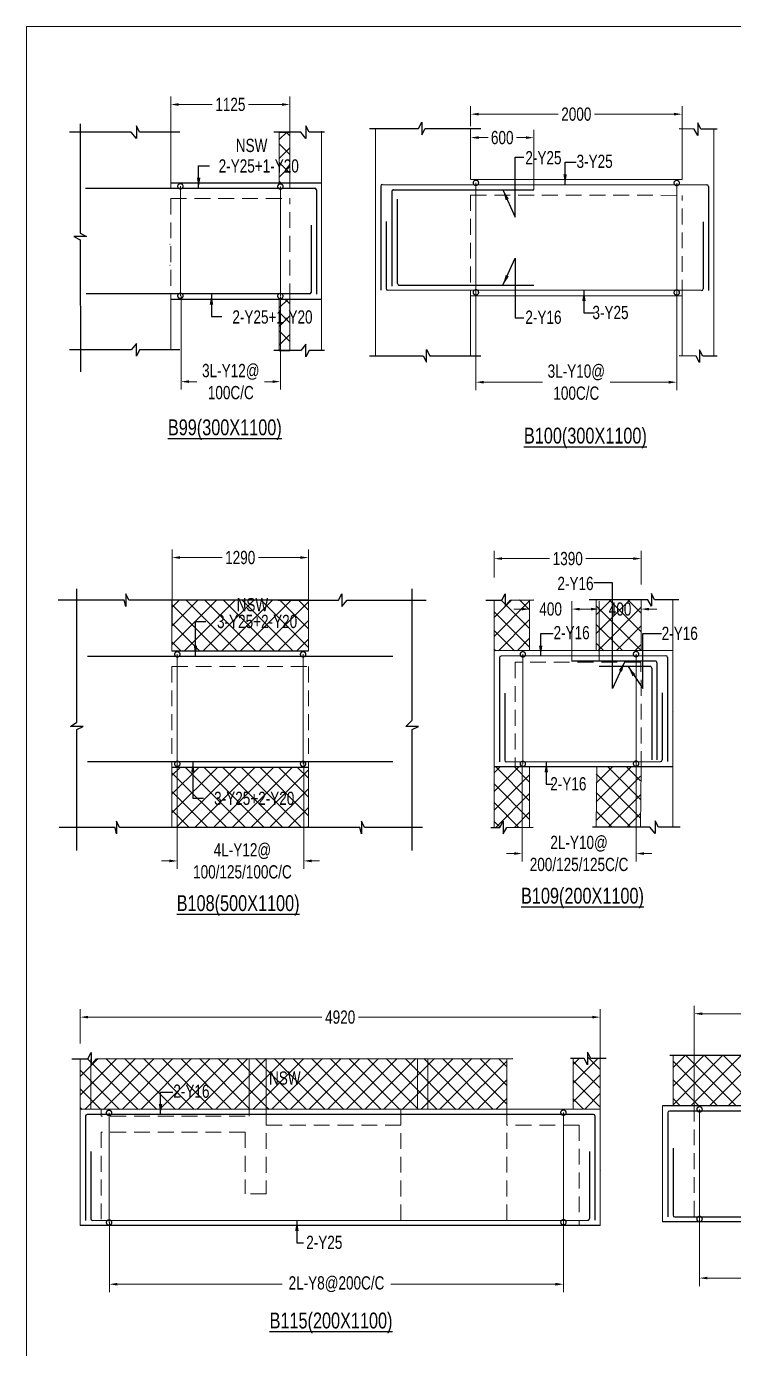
# Model space of a CAD drawing. Header units: millimetres. Extents: x -9667 to 132562, y -132456 to -91255.
# Drawn here: x 82584 to 89274, y -104268 to -91762 of the extents above; entities that cross this region are included whole.
import ezdxf

# ---------------------------------------------------------------- set-up
doc = ezdxf.new("R2010")
doc.units = ezdxf.units.MM
doc.header["$LTSCALE"] = 100
doc.header["$MEASUREMENT"] = 0
doc.linetypes.add('CONTINU', pattern=[0])
doc.linetypes.add('HIDDEN', pattern=[0.375, 0.25, -0.125])
doc.layers.get('Defpoints').update_dxf_attribs({"color": 1, "lineweight": 0})
for name, color, linetype in [('-S-BMNO', 1, 'Continuous'), ('-S-MISC', 8, 'Continuous'), ('-STR-BEAM', 7, 'CONTINU'), ('-STR-REINF', 3, 'Continuous')]:
    doc.layers.add(name, color=color, linetype=linetype)
for name, color, linetype, lineweight in [('-S-STIRRUPS DIM', 6, 'Continuous', 9), ('-S-STIRUP', 11, 'Continuous', 9), ('-S-TEXT', 6, 'Continuous', 0), ('-STR-COLUMN', 5, 'HIDDEN', 13), ('S-COL HATCH', 9, 'Continuous', 0), ('SLAB LINE', 254, 'HIDDEN', 20)]:
    doc.layers.add(name, color=color, linetype=linetype, lineweight=lineweight)
doc.styles.add('BEAM-LS', font='romans.shx', dxfattribs={"width": 0.8})
doc.styles.add('SOBHA', font='swisscl.ttf', dxfattribs={"width": 0.9})
doc.styles.add('sobha.sed', font='swisscl.ttf')
doc.dimstyles.new('S-50', dxfattribs={"dimscale": 50, "dimtxt": 2.5, "dimasz": 2, "dimexe": 0.5, "dimexo": 0.25, "dimgap": 0.25, "dimtad": 0, "dimdec": 0, "dimrnd": 0.0005, "dimzin": 0, "dimdsep": 46, "dimtxsty": 'sobha.sed', "dimblk": 'OBLIQUE', "dimcen": 0.09, "dimclrd": 8, "dimclre": 8, "dimclrt": 6, "dimadec": 0, "dimazin": 0, "dimtfac": 1, "dimtdec": 0, "dimtofl": 0, "dimtmove": 2, "dimatfit": 3, "dimfxl": 0.18, "dimtolj": 1, "dimtzin": 0, "dimlwd": -1, "dimlwe": -1, "dimarcsym": 0})
doc.dimstyles.new('S-DIM50', dxfattribs={"dimscale": 50, "dimtxt": 2.5, "dimasz": 1.5, "dimexe": 1.5, "dimexo": 1, "dimgap": 0.5, "dimtad": 0, "dimdec": 0, "dimzin": 0, "dimdsep": 46, "dimtxsty": 'SOBHA', "dimcen": 0.09, "dimclrd": 256, "dimclre": 256, "dimclrt": 6, "dimadec": 5, "dimazin": 0, "dimtfac": 1, "dimtdec": 0, "dimtofl": 0, "dimtmove": 0, "dimatfit": 3, "dimfxl": 0.18, "dimtolj": 1, "dimtzin": 0, "dimlwd": -1, "dimlwe": -1, "dimarcsym": 0})
doc.dimstyles.new('STIRUP', dxfattribs={"dimscale": 50, "dimtxt": 2.5, "dimasz": 2.2, "dimexe": 0, "dimexo": 0, "dimgap": 0.5, "dimtad": 0, "dimdec": 0, "dimzin": 0, "dimdsep": 46, "dimtxsty": 'BEAM-LS', "dimblk": 'DOTSMALL', "dimcen": 0.09, "dimclrd": 256, "dimclre": 256, "dimclrt": 256, "dimadec": 5, "dimazin": 0, "dimtfac": 1, "dimtdec": 0, "dimtofl": 0, "dimtmove": 0, "dimatfit": 3, "dimldrblk": 'DOTSMALL', "dimfxl": 0, "dimfxlon": 1, "dimtolj": 1, "dimtzin": 0, "dimlwd": -1, "dimlwe": -1, "dimarcsym": 0})
pattern_1 = [(45, (270483.13, -58292.94), (-88.38835, 88.38835), []), (135, (270483.13, -58292.94), (-88.38835, -88.38835), [])]
pattern_2 = [(45, (307242.66, 132389.44), (-88.38835, 88.38835), []), (135, (307242.66, 132389.44), (-88.38835, -88.38835), [])]
pattern_3 = [(45, (337272.49, 54567.03), (-88.38835, 88.38835), []), (135, (337272.49, 54567.03), (-88.38835, -88.38835), [])]

# ---------------------------------------------------------------- blocks, each defined once
blk = doc.blocks.new('_Oblique')
at = {"color": 0, "linetype": 'ByBlock', "lineweight": -2}
blk.add_line((-0.5, -0.5), (0.5, 0.5), dxfattribs=at)
blk = doc.blocks.new('*D328')
at = {"layer": '-S-STIRRUPS DIM', "color": 251, "transparency": 16777216}
for p, q in [((86836, -94266), (86836, -95202)), ((88736, -94222), (88736, -95202)), ((86911, -95127), (87465, -95127)), ((88661, -95127), (88107, -95127))]:
    blk.add_line(p, q, dxfattribs=at)
for points in [[(86911, -95114), (86911, -95140), (86836, -95127)], [(88661, -95114), (88661, -95140), (88736, -95127)]]:
    blk.add_solid(points, dxfattribs=at)
at = {"layer": 'Defpoints', "color": 0, "transparency": 16777216}
for p in [(86836, -94266, 0), (88736, -94222, 178587), (86836, -95127)]:
    blk.add_point(p, dxfattribs=at)
at = {"layer": '-S-STIRRUPS DIM', "color": 6, "transparency": 16777216, "insert": (87786, -95127), "char_height": 125, "attachment_point": 5, "style": 'sobha.sed'}
blk.add_mtext('\\A1;3L-Y10@\\P100C/C', dxfattribs=at)
blk = doc.blocks.new('_DotSmall')
at = {"color": 0, "linetype": 'ByBlock', "const_width": 0.5}
blk.add_lwpolyline([(-0.0625, 0, 1), (0.0625, 0, 1)], format="xyb", close=True, dxfattribs=at)
blk = doc.blocks.new('*D329')
at = {"layer": '-S-STIRUP', "ltscale": 100, "transparency": 16777216}
blk.add_line((88736, -94279), (88736, -93243), dxfattribs=at)
at = {"layer": 'Defpoints', "color": 0, "linetype": 'CONTINU', "ltscale": 100, "transparency": 16777216}
for p in [(88736, -93243), (88736, -93243), (88736, -94279)]:
    blk.add_point(p, dxfattribs=at)
at = {"layer": '-S-STIRUP', "linetype": 'CONTINU', "ltscale": 100, "transparency": 16777216, "xscale": 100, "yscale": 100, "zscale": 100}
for p, rotation in [((88736, -93243), 90), ((88736, -94279), 270)]:
    blk.add_blockref('_DotSmall', p, dxfattribs=dict(at, rotation=rotation))
blk = doc.blocks.new('*D330')
at = {"layer": '-S-STIRUP', "ltscale": 100, "transparency": 16777216}
blk.add_line((86836, -94277), (86836, -93241), dxfattribs=at)
at = {"layer": 'Defpoints', "color": 0, "linetype": 'CONTINU', "ltscale": 100, "transparency": 16777216}
for p in [(86836, -93241), (86836, -93241), (86836, -94277)]:
    blk.add_point(p, dxfattribs=at)
at = {"layer": '-S-STIRUP', "linetype": 'CONTINU', "ltscale": 100, "transparency": 16777216, "xscale": 100, "yscale": 100, "zscale": 100}
for p, rotation in [((86836, -93241), 90), ((86836, -94277), 270)]:
    blk.add_blockref('_DotSmall', p, dxfattribs=dict(at, rotation=rotation))
blk = doc.blocks.new('*D331')
at = {"layer": '-S-STIRRUPS DIM', "color": 251, "transparency": 16777216}
for p, q in [((86786, -92705), (86786, -92517)), ((88786, -92797), (88786, -92517)), ((86861, -92592), (87613, -92592)), ((88711, -92592), (87959, -92592))]:
    blk.add_line(p, q, dxfattribs=at)
for points in [[(86861, -92579), (86861, -92604), (86786, -92592)], [(88711, -92579), (88711, -92604), (88786, -92592)]]:
    blk.add_solid(points, dxfattribs=at)
at = {"layer": 'Defpoints', "color": 0, "transparency": 16777216}
for p in [(86786, -92592), (86786, -92705, 0), (88786, -92797, 0)]:
    blk.add_point(p, dxfattribs=at)
at = {"layer": '-S-STIRRUPS DIM', "color": 6, "transparency": 16777216, "insert": (87786, -92592), "char_height": 125, "attachment_point": 5, "style": 'sobha.sed'}
blk.add_mtext('\\A1;2000', dxfattribs=at)
blk = doc.blocks.new('*D336')
at = {"layer": '-S-STIRRUPS DIM', "color": 251, "transparency": 16777216}
for p, q in [((84046, -94310), (84046, -95197)), ((84987, -94318), (84987, -95197)), ((84121, -95122), (84196, -95122)), ((84912, -95122), (84837, -95122))]:
    blk.add_line(p, q, dxfattribs=at)
for points in [[(84121, -95109), (84121, -95134), (84046, -95122)], [(84912, -95109), (84912, -95134), (84987, -95122)]]:
    blk.add_solid(points, dxfattribs=at)
at = {"layer": 'Defpoints', "color": 0, "transparency": 16777216}
for p in [(84046, -94310, 0), (84987, -94318, 0), (84046, -95122)]:
    blk.add_point(p, dxfattribs=at)
at = {"layer": '-S-STIRRUPS DIM', "color": 6, "transparency": 16777216, "insert": (84517, -95122), "char_height": 125, "attachment_point": 5, "style": 'sobha.sed'}
blk.add_mtext('\\A1;3L-Y12@\\P100C/C', dxfattribs=at)
blk = doc.blocks.new('*D337')
at = {"layer": '-S-STIRUP', "ltscale": 100, "transparency": 16777216}
blk.add_line((84986, -94312), (84986, -93276), dxfattribs=at)
at = {"layer": 'Defpoints', "color": 0, "linetype": 'CONTINU', "ltscale": 100, "transparency": 16777216}
for p in [(84986, -93276), (84986, -93276), (84986, -94312)]:
    blk.add_point(p, dxfattribs=at)
at = {"layer": '-S-STIRUP', "linetype": 'CONTINU', "ltscale": 100, "transparency": 16777216, "xscale": 100, "yscale": 100, "zscale": 100}
for p, rotation in [((84986, -93276), 90), ((84986, -94312), 270)]:
    blk.add_blockref('_DotSmall', p, dxfattribs=dict(at, rotation=rotation))
blk = doc.blocks.new('*D338')
at = {"layer": '-S-STIRUP', "ltscale": 100, "transparency": 16777216}
blk.add_line((84040, -94310), (84040, -93274), dxfattribs=at)
at = {"layer": 'Defpoints', "color": 0, "linetype": 'CONTINU', "ltscale": 100, "transparency": 16777216}
for p in [(84040, -93274), (84040, -93274), (84040, -94310)]:
    blk.add_point(p, dxfattribs=at)
at = {"layer": '-S-STIRUP', "linetype": 'CONTINU', "ltscale": 100, "transparency": 16777216, "xscale": 100, "yscale": 100, "zscale": 100}
for p, rotation in [((84040, -93274), 90), ((84040, -94310), 270)]:
    blk.add_blockref('_DotSmall', p, dxfattribs=dict(at, rotation=rotation))
blk = doc.blocks.new('*D339')
at = {"layer": '-S-STIRRUPS DIM', "color": 251, "transparency": 16777216}
for p, q in [((83949, -93290), (83949, -92425)), ((84024, -92500), (84341, -92500)), ((85001, -92500), (84684, -92500)), ((85076, -93290), (85076, -92425))]:
    blk.add_line(p, q, dxfattribs=at)
for points in [[(84024, -92488), (84024, -92513), (83949, -92500)], [(85001, -92488), (85001, -92513), (85076, -92500)]]:
    blk.add_solid(points, dxfattribs=at)
at = {"layer": 'Defpoints', "color": 0, "transparency": 16777216}
for p in [(83949, -92500), (83949, -93290, 0), (85076, -93290, 0)]:
    blk.add_point(p, dxfattribs=at)
at = {"layer": '-S-STIRRUPS DIM', "color": 6, "transparency": 16777216, "insert": (84513, -92500), "char_height": 125, "attachment_point": 5, "style": 'sobha.sed'}
blk.add_mtext('\\A1;1125', dxfattribs=at)
blk = doc.blocks.new('*D289')
at = {"layer": '-S-STIRRUPS DIM', "color": 251, "transparency": 16777216}
for p, q in [((83961, -97422), (83961, -96711)), ((84036, -96786), (84434, -96786)), ((85176, -96786), (84778, -96786)), ((85251, -97428), (85251, -96711))]:
    blk.add_line(p, q, dxfattribs=at)
for points in [[(84036, -96773), (84036, -96798), (83961, -96786)], [(85176, -96773), (85176, -96798), (85251, -96786)]]:
    blk.add_solid(points, dxfattribs=at)
at = {"layer": 'Defpoints', "color": 0, "transparency": 16777216}
for p in [(85251, -96786), (83961, -97422), (85251, -97428)]:
    blk.add_point(p, dxfattribs=at)
at = {"layer": '-S-STIRRUPS DIM', "color": 6, "transparency": 16777216, "insert": (84606, -96786), "char_height": 125, "attachment_point": 5, "style": 'sobha.sed'}
blk.add_mtext('\\A1;1290', dxfattribs=at)
blk = doc.blocks.new('*D290')
at = {"layer": '-S-STIRRUPS DIM', "color": 251, "transparency": 16777216}
for p, q in [((84011, -98726), (84011, -99730)), ((85207, -98718), (85207, -99730)), ((83936, -99655), (83861, -99655)), ((85282, -99655), (85357, -99655))]:
    blk.add_line(p, q, dxfattribs=at)
for points in [[(83936, -99642), (83936, -99668), (84011, -99655)], [(85282, -99642), (85282, -99668), (85207, -99655)]]:
    blk.add_solid(points, dxfattribs=at)
at = {"layer": 'Defpoints', "color": 0, "transparency": 16777216}
for p in [(84011, -98726, 0), (85207, -98718, 0), (84011, -99655)]:
    blk.add_point(p, dxfattribs=at)
at = {"layer": '-S-STIRRUPS DIM', "color": 6, "transparency": 16777216, "insert": (84627, -99655), "char_height": 125, "attachment_point": 5, "style": 'sobha.sed'}
blk.add_mtext('\\A1;4L-Y12@\\P100/125/100C/C', dxfattribs=at)
blk = doc.blocks.new('*D291')
at = {"layer": '-S-STIRUP', "ltscale": 100, "transparency": 16777216}
blk.add_line((85201, -98737), (85201, -97701), dxfattribs=at)
at = {"layer": 'Defpoints', "color": 0, "linetype": 'CONTINU', "ltscale": 100, "transparency": 16777216}
for p in [(85201, -97701), (85201, -97701), (85201, -98737)]:
    blk.add_point(p, dxfattribs=at)
at = {"layer": '-S-STIRUP', "linetype": 'CONTINU', "ltscale": 100, "transparency": 16777216, "xscale": 100, "yscale": 100, "zscale": 100}
for p, rotation in [((85201, -97701), 90), ((85201, -98737), 270)]:
    blk.add_blockref('_DotSmall', p, dxfattribs=dict(at, rotation=rotation))
blk = doc.blocks.new('*D292')
at = {"layer": '-S-STIRUP', "ltscale": 100, "transparency": 16777216}
blk.add_line((84011, -98737), (84011, -97701), dxfattribs=at)
at = {"layer": 'Defpoints', "color": 0, "linetype": 'CONTINU', "ltscale": 100, "transparency": 16777216}
for p in [(84011, -97701), (84011, -97701), (84011, -98737)]:
    blk.add_point(p, dxfattribs=at)
at = {"layer": '-S-STIRUP', "linetype": 'CONTINU', "ltscale": 100, "transparency": 16777216, "xscale": 100, "yscale": 100, "zscale": 100}
for p, rotation in [((84011, -97701), 90), ((84011, -98737), 270)]:
    blk.add_blockref('_DotSmall', p, dxfattribs=dict(at, rotation=rotation))
blk = doc.blocks.new('*D308')
at = {"layer": '-S-STIRRUPS DIM', "color": 251, "transparency": 16777216}
for p, q in [((83370, -103071), (83370, -103734)), ((87664, -103061), (87664, -103734)), ((83445, -103659), (85003, -103659)), ((87589, -103659), (86031, -103659))]:
    blk.add_line(p, q, dxfattribs=at)
for points in [[(83445, -103646), (83445, -103672), (83370, -103659)], [(87589, -103646), (87589, -103672), (87664, -103659)]]:
    blk.add_solid(points, dxfattribs=at)
at = {"layer": 'Defpoints', "color": 0, "transparency": 16777216}
for p in [(83370, -103071, 178587), (87664, -103061, 0), (87664, -103659)]:
    blk.add_point(p, dxfattribs=at)
at = {"layer": '-S-STIRRUPS DIM', "color": 6, "transparency": 16777216, "insert": (85517, -103659), "char_height": 125, "attachment_point": 5, "style": 'sobha.sed'}
blk.add_mtext('\\A1;2L-Y8@200C/C', dxfattribs=at)
blk = doc.blocks.new('*D309')
at = {"layer": '-S-STIRUP', "ltscale": 100, "transparency": 16777216}
blk.add_line((83365, -103075), (83365, -102038), dxfattribs=at)
at = {"layer": 'Defpoints', "color": 0, "linetype": 'CONTINU', "ltscale": 100, "transparency": 16777216}
for p in [(83365, -102038), (83365, -102038), (83365, -103075)]:
    blk.add_point(p, dxfattribs=at)
at = {"layer": '-S-STIRUP', "linetype": 'CONTINU', "ltscale": 100, "transparency": 16777216, "xscale": 100, "yscale": 100, "zscale": 100}
for p, rotation in [((83365, -102038), 90), ((83365, -103075), 270)]:
    blk.add_blockref('_DotSmall', p, dxfattribs=dict(at, rotation=rotation))
blk = doc.blocks.new('*D310')
at = {"layer": '-S-STIRUP', "ltscale": 100, "transparency": 16777216}
blk.add_line((87664, -103073), (87664, -102036), dxfattribs=at)
at = {"layer": 'Defpoints', "color": 0, "linetype": 'CONTINU', "ltscale": 100, "transparency": 16777216}
for p in [(87664, -102036), (87664, -102036), (87664, -103073)]:
    blk.add_point(p, dxfattribs=at)
at = {"layer": '-S-STIRUP', "linetype": 'CONTINU', "ltscale": 100, "transparency": 16777216, "xscale": 100, "yscale": 100, "zscale": 100}
for p, rotation in [((87664, -102036), 90), ((87664, -103073), 270)]:
    blk.add_blockref('_DotSmall', p, dxfattribs=dict(at, rotation=rotation))
blk = doc.blocks.new('*D311')
at = {"layer": '-S-STIRRUPS DIM', "color": 251, "transparency": 16777216}
for p, q in [((83092, -101383), (83092, -101058)), ((83167, -101133), (85378, -101133)), ((87937, -101133), (85726, -101133)), ((88012, -101526), (88012, -101058))]:
    blk.add_line(p, q, dxfattribs=at)
for points in [[(83167, -101120), (83167, -101145), (83092, -101133)], [(87937, -101120), (87937, -101145), (88012, -101133)]]:
    blk.add_solid(points, dxfattribs=at)
at = {"layer": 'Defpoints', "color": 0, "transparency": 16777216}
for p in [(88012, -101133), (83092, -101383, 0), (88012, -101526, 0)]:
    blk.add_point(p, dxfattribs=at)
at = {"layer": '-S-STIRRUPS DIM', "color": 6, "transparency": 16777216, "insert": (85552, -101133), "char_height": 125, "attachment_point": 5, "style": 'sobha.sed'}
blk.add_mtext('\\A1;4920', dxfattribs=at)
blk = doc.blocks.new('*D312')
at = {"layer": '-S-STIRRUPS DIM', "color": 251, "transparency": 16777216}
for p, q in [((87274, -98737), (87274, -99660)), ((88351, -98724), (88351, -99660)), ((87199, -99585), (87124, -99585)), ((88426, -99585), (88501, -99585))]:
    blk.add_line(p, q, dxfattribs=at)
for points in [[(87199, -99573), (87199, -99598), (87274, -99585)], [(88426, -99573), (88426, -99598), (88351, -99585)]]:
    blk.add_solid(points, dxfattribs=at)
at = {"layer": 'Defpoints', "color": 0, "transparency": 16777216}
for p in [(87274, -98737, 178587), (88351, -98724, 0), (88351, -99585)]:
    blk.add_point(p, dxfattribs=at)
at = {"layer": '-S-STIRRUPS DIM', "color": 6, "transparency": 16777216, "insert": (87812, -99585), "char_height": 125, "attachment_point": 5, "style": 'sobha.sed'}
blk.add_mtext('\\A1;2L-Y10@\\P200/125/125C/C', dxfattribs=at)
blk = doc.blocks.new('*D313')
at = {"layer": '-S-STIRUP', "ltscale": 100, "transparency": 16777216}
blk.add_line((87280, -98737), (87280, -97701), dxfattribs=at)
at = {"layer": 'Defpoints', "color": 0, "linetype": 'CONTINU', "ltscale": 100, "transparency": 16777216}
for p in [(87280, -97701), (87280, -97701), (87280, -98737)]:
    blk.add_point(p, dxfattribs=at)
at = {"layer": '-S-STIRUP', "linetype": 'CONTINU', "ltscale": 100, "transparency": 16777216, "xscale": 100, "yscale": 100, "zscale": 100}
for p, rotation in [((87280, -97701), 90), ((87280, -98737), 270)]:
    blk.add_blockref('_DotSmall', p, dxfattribs=dict(at, rotation=rotation))
blk = doc.blocks.new('*D314')
at = {"layer": '-S-STIRUP', "ltscale": 100, "transparency": 16777216}
blk.add_line((88351, -98735), (88351, -97699), dxfattribs=at)
at = {"layer": 'Defpoints', "color": 0, "linetype": 'CONTINU', "ltscale": 100, "transparency": 16777216}
for p in [(88351, -97699), (88351, -97699), (88351, -98735)]:
    blk.add_point(p, dxfattribs=at)
at = {"layer": '-S-STIRUP', "linetype": 'CONTINU', "ltscale": 100, "transparency": 16777216, "xscale": 100, "yscale": 100, "zscale": 100}
for p, rotation in [((88351, -97699), 90), ((88351, -98735), 270)]:
    blk.add_blockref('_DotSmall', p, dxfattribs=dict(at, rotation=rotation))
blk = doc.blocks.new('*D340')
at = {"layer": '-S-STIRRUPS DIM', "color": 251, "transparency": 16777216}
for p, q in [((87009, -96973), (87009, -96721)), ((88401, -97039), (88401, -96721)), ((87084, -96796), (87533, -96796)), ((88326, -96796), (87877, -96796))]:
    blk.add_line(p, q, dxfattribs=at)
for points in [[(87084, -96783), (87084, -96808), (87009, -96796)], [(88326, -96783), (88326, -96808), (88401, -96796)]]:
    blk.add_solid(points, dxfattribs=at)
at = {"layer": 'Defpoints', "color": 0, "transparency": 16777216}
for p in [(88401, -96796), (87009, -96973, 0), (88401, -97039, 0)]:
    blk.add_point(p, dxfattribs=at)
at = {"layer": '-S-STIRRUPS DIM', "color": 6, "transparency": 16777216, "insert": (87705, -96796), "char_height": 125, "attachment_point": 5, "style": 'sobha.sed'}
blk.add_mtext('\\A1;1390', dxfattribs=at)
blk = doc.blocks.new('*D418')
at = {"layer": '-S-STIRRUPS DIM', "color": 251, "transparency": 16777216}
for p, q in [((86786, -93208), (86786, -92739)), ((87384, -93308), (87384, -92739)), ((86861, -92814), (86951, -92814)), ((87309, -92814), (87220, -92814))]:
    blk.add_line(p, q, dxfattribs=at)
for points in [[(86861, -92801), (86861, -92826), (86786, -92814)], [(87309, -92801), (87309, -92826), (87384, -92814)]]:
    blk.add_solid(points, dxfattribs=at)
at = {"layer": 'Defpoints', "color": 0, "transparency": 16777216}
for p in [(86786, -92814), (86786, -93208), (87384, -93308, 0)]:
    blk.add_point(p, dxfattribs=at)
at = {"layer": '-S-STIRRUPS DIM', "color": 6, "transparency": 16777216, "insert": (87085, -92814), "char_height": 125, "attachment_point": 5, "style": 'sobha.sed'}
blk.add_mtext('\\A1;600', dxfattribs=at)
blk = doc.blocks.new('*D430')
at = {"layer": '-S-STIRRUPS DIM', "color": 251, "transparency": 16777216}
for p, q in [((88952, -102985), (88952, -103676)), ((91889, -103028), (91889, -103676)), ((89027, -103601), (89907, -103601)), ((91814, -103601), (90935, -103601))]:
    blk.add_line(p, q, dxfattribs=at)
for points in [[(89027, -103588), (89027, -103613), (88952, -103601)], [(91814, -103588), (91814, -103613), (91889, -103601)]]:
    blk.add_solid(points, dxfattribs=at)
at = {"layer": 'Defpoints', "color": 0, "transparency": 16777216}
for p in [(88952, -102985, 178587), (91889, -103028, 0), (91889, -103601)]:
    blk.add_point(p, dxfattribs=at)
at = {"layer": '-S-STIRRUPS DIM', "color": 6, "transparency": 16777216, "insert": (90421, -103601), "char_height": 125, "attachment_point": 5, "style": 'sobha.sed'}
blk.add_mtext('\\A1;2L-Y8@200C/C', dxfattribs=at)
blk = doc.blocks.new('*D433')
at = {"layer": '-S-STIRRUPS DIM', "color": 251, "transparency": 16777216}
for p, q in [((88902, -102120), (88902, -101025)), ((91952, -102120), (91952, -101025)), ((88977, -101100), (90254, -101100)), ((91877, -101100), (90601, -101100))]:
    blk.add_line(p, q, dxfattribs=at)
for points in [[(88977, -101088), (88977, -101113), (88902, -101100)], [(91877, -101088), (91877, -101113), (91952, -101100)]]:
    blk.add_solid(points, dxfattribs=at)
at = {"layer": 'Defpoints', "color": 0, "transparency": 16777216}
for p in [(91952, -101100), (88902, -102120, 0), (91952, -102120, 0)]:
    blk.add_point(p, dxfattribs=at)
at = {"layer": '-S-STIRRUPS DIM', "color": 6, "transparency": 16777216, "insert": (90427, -101100), "char_height": 125, "attachment_point": 5, "style": 'sobha.sed'}
blk.add_mtext('\\A1;3050', dxfattribs=at)
blk = doc.blocks.new('*D431')
at = {"layer": '-S-STIRUP', "ltscale": 100, "transparency": 16777216}
blk.add_line((88952, -103042), (88952, -102005), dxfattribs=at)
at = {"layer": 'Defpoints', "color": 0, "linetype": 'CONTINU', "ltscale": 100, "transparency": 16777216}
for p in [(88952, -102005), (88952, -102005), (88952, -103042)]:
    blk.add_point(p, dxfattribs=at)
at = {"layer": '-S-STIRUP', "linetype": 'CONTINU', "ltscale": 100, "transparency": 16777216, "xscale": 100, "yscale": 100, "zscale": 100}
for p, rotation in [((88952, -102005), 90), ((88952, -103042), 270)]:
    blk.add_blockref('_DotSmall', p, dxfattribs=dict(at, rotation=rotation))
blk = doc.blocks.new('*D705')
at = {"layer": '-S-STIRRUPS DIM', "color": 251, "transparency": 16777216}
for p, q in [((87269, -97273), (87194, -97273)), ((87344, -97667), (87344, -97198)), ((87743, -97768), (87743, -97198)), ((87818, -97273), (87893, -97273))]:
    blk.add_line(p, q, dxfattribs=at)
for points in [[(87269, -97261), (87269, -97286), (87344, -97273)], [(87818, -97261), (87818, -97286), (87743, -97273)]]:
    blk.add_solid(points, dxfattribs=at)
at = {"layer": 'Defpoints', "color": 0, "transparency": 16777216}
for p in [(87344, -97273), (87344, -97667), (87743, -97768, 0)]:
    blk.add_point(p, dxfattribs=at)
at = {"layer": '-S-STIRRUPS DIM', "color": 6, "transparency": 16777216, "insert": (87543, -97273), "char_height": 125, "attachment_point": 5, "style": 'sobha.sed'}
blk.add_mtext('\\A1;400', dxfattribs=at)
blk = doc.blocks.new('*D706')
at = {"layer": '-S-STIRRUPS DIM', "color": 251, "transparency": 16777216}
for p, q in [((87926, -97273), (87851, -97273)), ((88001, -97768), (88001, -97198)), ((88399, -97667), (88399, -97198)), ((88474, -97273), (88549, -97273))]:
    blk.add_line(p, q, dxfattribs=at)
for points in [[(87926, -97261), (87926, -97286), (88001, -97273)], [(88474, -97261), (88474, -97286), (88399, -97273)]]:
    blk.add_solid(points, dxfattribs=at)
at = {"layer": 'Defpoints', "color": 0, "transparency": 16777216}
for p in [(88399, -97273), (88399, -97667), (88001, -97768, 0)]:
    blk.add_point(p, dxfattribs=at)
at = {"layer": '-S-STIRRUPS DIM', "color": 6, "transparency": 16777216, "insert": (88200, -97273), "char_height": 125, "attachment_point": 5, "style": 'sobha.sed'}
blk.add_mtext('\\A1;400', dxfattribs=at)

msp = doc.modelspace()

# ---------------------------------------------------------------- hatches: boundary and pattern name
at = {"layer": 'S-COL HATCH'}
h = msp.add_hatch(dxfattribs=at)
h.set_pattern_fill('ANSI37', color=252, scale=1000)
h.set_pattern_definition(pattern_1)
h.paths.add_polyline_path([(85076.3, -93240.5), (84975.9, -93240.5), (84975.9, -92761.4), (85076.3, -92761.4)])
h = msp.add_hatch(dxfattribs=at)
h.set_pattern_fill('ANSI37', color=252, scale=1000)
h.set_pattern_definition(pattern_1)
h.paths.add_polyline_path([(85076.3, -94822.3), (84975.9, -94822.3), (84975.9, -94340.5), (85076.3, -94340.5)])
h = msp.add_hatch(dxfattribs=at)
h.set_pattern_fill('ANSI37', color=252, scale=1000)
h.set_pattern_definition(pattern_1)
h.paths.add_polyline_path([(85076.3, -94347.4), (84975.9, -94347.4), (84975.9, -94826.5), (85076.3, -94826.5)])
h = msp.add_hatch(dxfattribs=at)
h.set_pattern_fill('ANSI37', color=252, scale=1000)
h.set_pattern_definition(pattern_2)
h.paths.add_polyline_path([(83960.6, -97667.7), (85250.6, -97667.7), (85250.6, -97188.6), (83960.6, -97188.6)])
h = msp.add_hatch(dxfattribs=at)
h.set_pattern_fill('ANSI37', color=252, scale=1000)
h.set_pattern_definition([(45, (347340.28, 20318.31), (-88.38835, 88.38835), []), (135, (347340.28, 20318.31), (-88.38835, -88.38835), [])])
h.paths.add_polyline_path([(87009, -97667.7), (87344.2, -97667.7), (87344.2, -97186.2), (87009, -97186.2)])
h = msp.add_hatch(dxfattribs=at)
h.set_pattern_fill('ANSI37', color=252, scale=1000)
h.set_pattern_definition(pattern_3)
h.paths.add_polyline_path([(87974.2, -97666.5), (88399, -97666), (88399, -97188.6), (87974.2, -97188.6)])
h = msp.add_hatch(dxfattribs=at)
h.set_pattern_fill('ANSI37', color=252, scale=1000)
h.set_pattern_definition(pattern_2)
h.paths.add_polyline_path([(85250.6, -99338.6), (83960.6, -99338.6), (83960.6, -98767.7), (85250.6, -98767.7)])
h = msp.add_hatch(dxfattribs=at)
h.set_pattern_fill('ANSI37', color=252, scale=1000)
h.set_pattern_definition(pattern_3)
h.paths.add_polyline_path([(87344.1, -98765.6), (87009, -98765.6), (87009, -99338.6), (87063.5, -99338.6), (87094.4, -99278.9), (87094.4, -99399.1), (87127.2, -99338.6), (87344.2, -99336.7)])
h = msp.add_hatch(dxfattribs=at)
h.set_pattern_fill('ANSI37', color=252, scale=1000)
h.set_pattern_definition(pattern_3)
h.paths.add_polyline_path([(88393.5, -98765.6), (87974.2, -98765.6), (87974.2, -99336.4), (88393.5, -99336.4)])
h = msp.add_hatch(dxfattribs=at)
h.set_pattern_fill('ANSI37', color=252, scale=1000)
h.set_pattern_definition([(45, (344133.4, 15980.9), (-88.38835, 88.38835), []), (135, (344133.4, 15980.9), (-88.38835, -88.38835), [])])
h.paths.add_polyline_path([(83092.1, -102005.1), (87127.1, -102006.1), (87127.1, -101524.7), (83092.1, -101523.6)])
h = msp.add_hatch(dxfattribs=at)
h.set_pattern_fill('ANSI37', color=252, scale=1000)
h.set_pattern_definition([(45, (188446.08, 74592), (-88.38835, 88.38835), []), (135, (188446.08, 74592), (-88.38835, -88.38835), [])])
h.paths.add_polyline_path([(88012, -101523.6), (87923, -101523.6), (87892.1, -101464), (87892.1, -101584.2), (87860.2, -101523.9), (87757.1, -101523.9), (87757.1, -102003.1), (88012.1, -102003)])
h = msp.add_hatch(dxfattribs=at)
h.set_pattern_fill('ANSI37', color=252, scale=1000)
h.set_pattern_definition([(45, (284157.93, 11646.51), (-88.38835, 88.38835), []), (135, (284157.93, 11646.51), (-88.38835, -88.38835), [])])
h.paths.add_polyline_path([(88702.4, -101970.1), (92152, -101970.1), (92152, -101491), (88702.4, -101491)])
h.paths.add_polyline_path([(88702.4, -101970.1), (90742.4, -101970.1)], flags=0)

# ---------------------------------------------------------------- linework, layer by layer
at = {"layer": '-S-MISC', "linetype": 'ByBlock', "ltscale": 1000, "elevation": 0}
for points in [[(84034.1, -92761.4), (83654.2, -92761.4), (83623.4, -92701.8), (83623.4, -92821.9), (83573.5, -92761.4), (82991.1, -92761.4)], [(83091.7, -92682.3), (83091.7, -93716.9), (83151.4, -93747.8), (83031.2, -93747.8), (83091.7, -93780.7), (83093.8, -95029.9)], [(85402.1, -92761.4), (85258.8, -92761.4), (85227.9, -92701.8), (85227.9, -92821.9), (85178.1, -92761.4), (84925.1, -92761.4)], [(85830.2, -92728.2), (86293.1, -92728.2), (86324, -92668.5), (86324, -92788.7), (86355.9, -92728.4), (86881.9, -92728.4)], [(89117.3, -92732.3), (88965.6, -92732.3), (88934.7, -92672.7), (88934.7, -92792.8), (88901.9, -92732.3), (88759.2, -92730.3)], [(84034.1, -94822.3), (83654.2, -94822.3), (83623.4, -94882), (83623.4, -94761.8), (83573.5, -94822.3), (82991.1, -94822.4)], [(85402.1, -94826.5), (85258.8, -94826.5), (85227.9, -94886.2), (85227.9, -94766), (85178.1, -94826.5), (84925.1, -94826.5)], [(85830.2, -94878.7), (86338.1, -94878.7), (86369, -94938.3), (86369, -94818.2), (86400.9, -94878.4), (86881.9, -94878.4)], [(89117.3, -94880.5), (88982.6, -94880.5), (88951.7, -94820.9), (88951.7, -94941), (88918.9, -94880.5), (88759.2, -94878.4)], [(85250.6, -97188.6), (83553, -97188.6), (83524.5, -97128.9), (83524.5, -97249.1), (83509.4, -97188.6), (82884.7, -97188.6)], [(83060.6, -99556.6), (83060.6, -98411.9), (83120.3, -98383.5), (83000.1, -98383.5), (83060.6, -98343.3), (83060.6, -97080.5)], [(84965.3, -97188.6), (85537.2, -97188.6), (85568, -97128.9), (85568, -97249.1), (85617.9, -97188.6), (86364.8, -97188.6)], [(86233.7, -99556.6), (86233.7, -98411.9), (86293.3, -98383.5), (86173.2, -98383.5), (86233.7, -98322.3), (86233.7, -97080.5)], [(86931.1, -97188.6), (87081.7, -97188.6), (87112.5, -97128.9), (87112.5, -97249.1), (87162.4, -97188.6), (87383.5, -97186.5)], [(88754.8, -97186.2), (88526.9, -97186.2), (88496, -97126.6), (88496, -97246.7), (88464.1, -97186.5), (87906.5, -97186.5)], [(85207.1, -99338.6), (83465.1, -99338.6), (83436.7, -99278.9), (83436.7, -99399.1), (83421.5, -99338.6), (82892.5, -99338.6)], [(86329.3, -99338.6), (85781.4, -99338.6), (85753, -99278.9), (85753, -99399.1), (85737.8, -99338.6), (85154.8, -99338.6)], [(86977.8, -99338.6), (87063.5, -99338.6), (87094.4, -99278.9), (87094.4, -99399.1), (87127.2, -99338.6), (87378.5, -99336.4)], [(88769.8, -99336.2), (88562.9, -99336.2), (88532.1, -99276.6), (88532.1, -99396.7), (88482.2, -99336.2), (87940.5, -99336.5)], [(83014.3, -101526), (83164.8, -101526), (83195.6, -101466.3), (83195.6, -101586.5), (83245.5, -101526), (87185.1, -101523.9)], [(88067.9, -101523.6), (87923, -101523.6), (87892.1, -101464), (87892.1, -101584.2), (87860.2, -101523.9), (87731.1, -101523.9)], [(88672, -101491), (89824.1, -101491), (89854.9, -101431.3), (89854.9, -101551.5), (89904.8, -101491), (92186, -101491)]]:
    msp.add_lwpolyline(points, dxfattribs=at)
at = {"layer": '-STR-BEAM'}
for p, q in [((83948.9, -93240.5, 0), (85376.3, -93240.5, 0)), ((86786.1, -93207.5, 0), (88786.1, -93209.6, 0)), ((83948.9, -94340.5, 0), (85376.3, -94340.5, 0)), ((86786.1, -94307.5, 0), (88786.1, -94309.6, 0)), ((83960.6, -97667.7, 0), (85250.6, -97667.7, 0)), ((88698.9, -97665.6, 0), (87009, -97667.7, 0)), ((83960.6, -98767.7, 0), (85250.6, -98767.7, 0)), ((88698.9, -98765.6, 0), (87009, -98765.6, 0)), ((88012, -102003, 0), (83092.1, -102005.1, 0)), ((92152, -101970.1, 0), (88602, -101970.1, 0)), ((88012, -103103, 0), (83092.1, -103103, 0)), ((92152, -103070.1, 0), (88602, -103070.1, 0))]:
    msp.add_line(p, q, dxfattribs=at)
at = {"layer": '-STR-COLUMN', "linetype": 'Continuous', "ltscale": 10}
for p, q in [((83948.9, -92761.4, 0), (83948.9, -93240.5, 0)), ((84975.9, -93240.5, 0), (84975.9, -92761.4, 0)), ((85076.3, -92761.4, 0), (85076.3, -93240.5, 0)), ((85376.3, -92752.9, 0), (85376.3, -94826.5, 0)), ((85886.1, -92728.2, 0), (85886.1, -94878.2, 0)), ((86786.1, -92728.4, 0), (86786.1, -93207.5, 0)), ((88786.1, -92730.5, 0), (88786.1, -93209.6, 0)), ((89086.1, -92730.5, 0), (89086.1, -94880.5, 0)), ((83948.9, -94340.5, 0), (83948.9, -94822.3, 0)), ((84975.9, -94340.5, 0), (84975.9, -94826.5, 0)), ((85076.3, -94822.3, 0), (85076.3, -94343.2, 0)), ((85076.3, -94826.5, 0), (85076.3, -94347.4, 0)), ((85076.3, -94826.5, 0), (85076.3, -94347.4, 0)), ((86786.1, -94307.5, 0), (86786.1, -94878.4, 0)), ((88786.1, -94309.6, 0), (88786.1, -94880.5, 0)), ((83960.6, -97188.6, 0), (83960.6, -97667.7, 0)), ((85250.6, -97188.6, 0), (85250.6, -97667.7, 0)), ((87009, -97188.6, 0), (87009, -99338.6, 0)), ((87344.2, -97188.6, 0), (87344.2, -97667.4, 0)), ((87974.2, -97188.6, 0), (87974.2, -97665.9, 0)), ((88399, -97188.6, 0), (88399, -97665.9, 0)), ((88698.9, -97186.2, 0), (88698.9, -99336.2, 0)), ((88699, -97188.6, 0), (88699, -99338.6, 0)), ((83960.6, -98767.7, 0), (83960.6, -99338.6, 0)), ((85250.6, -98767.7, 0), (85250.6, -99338.6, 0)), ((87344.2, -99338.4, 0), (87344.1, -98766.5, 0)), ((87974.2, -99336.4, 0), (87979.7, -98768, 0)), ((88393.5, -99336.4, 0), (88399, -98768, 0)), ((83092.1, -101526, 0), (83092.1, -103103, 0)), ((83192.1, -101526, 0), (83192.1, -102004.8, 0)), ((84692.1, -101526, 0), (84692.1, -102004.8, 0)), ((84852.1, -101526, 0), (84852.1, -102004.8, 0)), ((86282.1, -101526, 0), (86282.1, -102004.8, 0)), ((86382.1, -101526, 0), (86382.1, -102004.8, 0)), ((87127.1, -101526, 0), (87127.1, -102004.8, 0)), ((87757.1, -101526, 0), (87757.1, -102004.8, 0)), ((88012, -101523.7, 0), (88012.1, -103103, 0)), ((88012.1, -101526, 0), (88012.1, -103103, 0)), ((88702.4, -101970.1, 0), (88702.4, -101491, 0)), ((88602, -101970.1, 0), (88602, -103070.1, 0))]:
    msp.add_line(p, q, dxfattribs=at)
at = {"layer": '-STR-REINF', "ltscale": 10}
for p, q in [((83140.9, -93290.3, 0), (85311.3, -93292.6, 0)), ((85936.1, -93272.3, 0), (85936.1, -94257.9, 0)), ((85951.1, -93257.3, 0), (89021.1, -93259.6, 0)), ((89036.1, -93274.6, 0), (89036.1, -94260.3, 0)), ((85326.3, -93307.6, 0), (85326.3, -94293.3, 0)), ((86041, -93322.9, 0), (86041, -94219, 0)), ((86056, -93307.9, 0), (87384.4, -93308, 0)), ((86095, -94194.9, 0), (86095, -93396, 0)), ((85276.3, -93642.6, 0), (85276.3, -94277.6, 0)), ((85986.1, -93607.3, 0), (85986.1, -94242.3, 0)), ((88986.1, -93609.6, 0), (88986.1, -94244.6, 0)), ((83941.7, -93820.3, 0), (83942.2, -93820.3, 0)), ((83941.7, -94020.3, 0), (83942.2, -94020.3, 0)), ((85261.3, -94292.6, 0), (83148.9, -94290.3, 0)), ((88971.1, -94259.6, 0), (86001.1, -94257.3, 0)), ((86110, -94209.9, 0), (87384.4, -94209.8, 0)), ((83160.6, -97717.7, 0), (86050.6, -97717.7, 0)), ((87059, -97732.7, 0), (87059, -98718.4, 0)), ((88633.9, -97715.3, 0), (87074, -97717.7, 0)), ((88533.9, -97765.5, 0), (87742.5, -97766.7, 0)), ((88548.9, -97780.5, 0), (88548.9, -98700.3, 0)), ((88648.9, -97730.3, 0), (88648.9, -98716, 0)), ((88483.9, -97815.6, 0), (88000.7, -97816.3, 0)), ((88498.9, -97830.6, 0), (88498.9, -98700.3, 0)), ((87109, -98067.7, 0), (87109, -98702.7, 0)), ((88598.9, -98065.3, 0), (88598.9, -98700.3, 0)), ((88706.1, -98245.3, 0), (88705.6, -98245.3, 0)), ((86050.6, -98717.7, 0), (83160.6, -98717.7, 0)), ((87124, -98717.7, 0), (88583.9, -98715.3, 0)), ((88652, -102037.2, 0), (88652, -103022.8, 0)), ((92087, -102019.8, 0), (88667, -102022.2, 0)), ((83142.1, -102070.1, 0), (83142.1, -103055.8, 0)), ((87947, -102052.7, 0), (83157.1, -102055.1, 0)), ((87962, -102067.7, 0), (87962, -103053.4, 0)), ((83192.1, -102405.1, 0), (83192.1, -103040.1, 0)), ((87912, -102402.7, 0), (87912, -103037.7, 0)), ((88702, -102372.2, 0), (88702, -103007.2, 0)), ((88019.2, -102582.7, 0), (88018.7, -102582.7, 0)), ((88717, -103022.2, 0), (92037, -103019.8, 0)), ((83207.1, -103055.1, 0), (87897, -103052.7, 0))]:
    msp.add_line(p, q, dxfattribs=at)
for centre, start, end in [((85951.1, -93272.3, 0), 90, 180), ((89021.1, -93274.6, 0), 0, 90), ((85311.3, -93307.6, 0), 0, 90), ((86056, -93322.9, 0), 89.99541, 180), ((85261.3, -94277.6, 0), 270, 0), ((86001.1, -94242.3, 0), 180, 270), ((86110, -94194.9, 0), 180, 270.00546), ((88971.1, -94244.6, 0), 270, 0), ((87074, -97732.7, 0), 90, 180), ((88633.9, -97730.3, 0), 0, 90), ((87124, -98702.7, 0), 180, 270), ((88583.9, -98700.3, 0), 270, 0), ((88667, -102037.2, 0), 90, 180), ((83157.1, -102070.1, 0), 90, 180), ((87947, -102067.7, 0), 0, 90), ((83207.1, -103040.1, 0), 180, 270), ((87897, -103037.7, 0), 270, 0), ((88717, -103007.2, 0), 180, 270)]:
    msp.add_arc(centre, 15, start, end, dxfattribs=at)
at = {"layer": '-STR-REINF', "ltscale": 10, "extrusion": (-4.41421e-10, -2.18722e-09, 1)}
msp.add_arc((88533.9, -97780.5, 0), 15, 0, 90.08609, dxfattribs=at)
at = {"layer": '-STR-REINF', "ltscale": 10, "extrusion": (-1.42309e-09, -6.77315e-10, 1)}
msp.add_arc((88483.9, -97830.6, 0), 15, 0, 90.08609, dxfattribs=at)
at = {"color": 6}
for p, q in [((84975.9, -92761.4, 0), (85076.3, -92761.4, 0)), ((84975.9, -94826.5, 0), (85076.3, -94826.5, 0))]:
    msp.add_line(p, q, dxfattribs=at)
at = {"layer": 'Defpoints'}
msp.add_lwpolyline([(82583.5, -91762), (117294.3, -91762), (117294.3, -118989.9), (82583.5, -118989.9)], close=True, dxfattribs=at)
at = {"layer": 'SLAB LINE', "color": 8, "linetype": 'HIDDEN', "ltscale": 6}
for p, q in [((83948.9, -93390.5, 0), (85076.3, -93390.5, 0)), ((83948.9, -93390.5, 0), (83948.9, -94340.5, 0)), ((85076.3, -94343.2, 0), (85076.3, -93390.5, 0)), ((86785.9, -93357.5, 0), (86784.9, -94307.5, 0)), ((86785.9, -93357.5, 0), (88785.9, -93359.6, 0)), ((88786.1, -94309.6, 0), (88787.1, -93359.6, 0)), ((88397.8, -97775, 0), (87208.8, -97776.4, 0)), ((87208.8, -97776.4, 0), (87208.8, -98765.6, 0)), ((88399, -98768, 0), (88397.8, -97775, 0)), ((83960.6, -97817.7, 0), (83960.6, -98767.7, 0)), ((83960.6, -97817.7, 0), (85250.6, -97817.7, 0)), ((85250.6, -97817.7, 0), (85250.6, -98767.7, 0)), ((83292.1, -102005, 0), (83292.1, -102070, 0)), ((84692.1, -102004.6, 0), (84692.1, -102069.6, 0)), ((84852.1, -102004.3, 0), (84852.1, -102803, 0)), ((86127.1, -102003.8, 0), (86127.1, -103103, 0)), ((87127.1, -102003.4, 0), (87127.1, -103103, 0)), ((88902, -101970.1, 0), (88902, -103070.1, 0)), ((84652.1, -102069.4, 0), (83292.1, -102070, 0)), ((86127.1, -102153.8, 0), (84852.1, -102154.3, 0)), ((87812.1, -102153.1, 0), (87127.1, -102153.4, 0)), ((87812.1, -102153.1, 0), (87812.1, -103103, 0)), ((84652.1, -102219.4, 0), (83292.1, -102220, 0)), ((83292.1, -102220, 0), (83292.1, -103103, 0)), ((84652.1, -102219.4, 0), (84652.1, -102803, 0)), ((84852.1, -102803, 0), (84652.1, -102803, 0))]:
    msp.add_line(p, q, dxfattribs=at)

# ---------------------------------------------------------------- texts
at = {"layer": '-S-BMNO', "color": 4, "linetype": 'Continuous', "style": 'sobha.sed'}
for s, p in [('%%UB99(300X1100)', (83921.8, -95628.9)), ('%%UB100(300X1100)', (87290.6, -95707.2, 0)), ('%%UB109(200X1100)', (87263, -100059, 0)), ('%%UB108(500X1100)', (84004.9, -100129.1, 0)), ('%%UB115(200X1100)', (84884.1, -104077.4))]:
    msp.add_text(s, height=150, dxfattribs=at).set_placement(p)
at = {"layer": '-S-TEXT', "color": 6, "style": 'sobha.sed'}
for p in [(84564.2, -92950, 0), (84572.1, -97294.1, 0), (84878.6, -101771.5, 0)]:
    msp.add_text('NSW', height=125, dxfattribs=at).set_placement(p)
at = {"layer": '-S-TEXT', "color": 6, "char_height": 125, "style": 'sobha.sed'}
for s, insert, attachment_point in [('\\A1;2-Y25+1-Y20', (85160.7, -93019.1, 0), 3), ('\\A1;2-Y25', (87645.8, -92941, 0), 3), ('\\A1;3-Y25', (87788.2, -92975.3), 1), ('\\A1;3-Y25', (87938.4, -94404.9), 1), ('\\A1;2-Y25+1-Y20', (85290.6, -94447.5, 0), 3), ('\\A1;2-Y16', (87645.8, -94576.8, 0), 9), ('\\A1;2-Y16', (87607.2, -96968, 0), 1), ('\\A1;3-Y25+2-Y20', (85145.1, -97327.4, 0), 3), ('\\A1;2-Y16', (87570.4, -97433.4, 0), 1), ('\\A1;2-Y16', (88935.5, -97440, 0), 3), ('\\A1;2-Y16', (87539.6, -98863, 0), 1), ('\\A1;3-Y25+2-Y20', (85118.1, -99000.4, 0), 3), ('\\A1;2-Y16', (83973.5, -101770.8), 1), ('\\A1;2-Y25', (85572.5, -103200.4), 3)]:
    msp.add_mtext(s, dxfattribs=dict(at, insert=insert, attachment_point=attachment_point))

# ---------------------------------------------------------------- dimensions: what is measured, and where the dimension line sits
at = {"layer": '-S-STIRRUPS DIM'}
for base, p1, p2, angle, picture, middle in [((83948.9, -92500.2), (85076.3, -93289.5, 0), (83948.9, -93289.5, 0), 180, '*D339', (84512.6, -92500.2)), ((86786.1, -92591.5), (88786.1, -92796.6, 0), (86786.1, -92705, 0), 180, '*D331', (87786.1, -92591.5)), ((86786.1, -92813.7, 0), (87384.4, -93308, 0), (86786.1, -93207.5, 0), 180, '*D418', (87085.2, -92813.7, 0)), ((87344.2, -97273.4, 0), (87742.5, -97767.7, 0), (87344.2, -97667.3, 0), 180, '*D705', (87543.4, -97273.4, 0)), ((88399, -97273.4, 0), (88000.7, -97767.7, 0), (88399, -97667.3, 0), 0, '*D706', (88199.8, -97273.4, 0))]:
    dim = msp.add_linear_dim(base=base, p1=p1, p2=p2, angle=angle, dimstyle='S-DIM50', override={"dimscale": 1, "dimtxt": 125, "dimasz": 75, "dimexe": 75, "dimexo": 0, "dimgap": 25, "dimrnd": 5, "dimtxsty": 'sobha.sed', "dimsah": 1, "dimcen": 4.5, "dimclrd": 251, "dimclre": 251, "dimfxl": 75}, dxfattribs=at)
    dim.commit()
    dim.dimension.update_dxf_attribs({"geometry": picture, "text_midpoint": middle})
for base, p1, p2, text, picture, middle in [((86836.1, -95127), (88736.2, -94222.4, 178586.6), (86836.1, -94265.5, 0), '3L-Y10@\\P100C/C', '*D328', (87786.1, -95127)), ((84045.8, -95121.9, 0), (84987.3, -94318.3, 0), (84045.8, -94309.8, 0), '3L-Y12@\\P100C/C', '*D336', (84516.6, -95121.9, 0))]:
    dim = msp.add_linear_dim(base=base, p1=p1, p2=p2, angle=180, text=text, dimstyle='S-DIM50', override={"dimscale": 1, "dimtxt": 125, "dimasz": 75, "dimexe": 75, "dimexo": 0, "dimgap": 25, "dimtxsty": 'sobha.sed', "dimsah": 1, "dimcen": 4.5, "dimclrd": 251, "dimclre": 251, "dimfxl": 75}, dxfattribs=at)
    dim.commit()
    dim.dimension.update_dxf_attribs({"geometry": picture, "text_midpoint": middle})
for base, p1, p2, picture, middle in [((85250.6, -96785.6, 0), (83960.6, -97421.6, 0), (85250.6, -97428.1, 0), '*D289', (84605.6, -96785.6, 0)), ((88400.5488, -96795.5163, 0), (87009, -96972.9664, 0), (88400.5488, -97039.0668, 0), '*D340', (87704.7744, -96795.5163, 0)), ((91952, -101100, 0), (88902.2, -102120.1, 0), (91952, -102120.1, 0), '*D433', (90427.1, -101100, 0)), ((88012.1, -101132.9), (83092.1, -101383.4, 0), (88012.1, -101526, 0), '*D311', (85552.1, -101132.9))]:
    dim = msp.add_linear_dim(base=base, p1=p1, p2=p2, dimstyle='S-DIM50', override={"dimscale": 1, "dimtxt": 125, "dimasz": 75, "dimexe": 75, "dimexo": 0, "dimgap": 25, "dimrnd": 5, "dimtxsty": 'sobha.sed', "dimsah": 1, "dimcen": 4.5, "dimclrd": 251, "dimclre": 251, "dimfxl": 75}, dxfattribs=at)
    dim.commit()
    dim.dimension.update_dxf_attribs({"geometry": picture, "text_midpoint": middle})
dim = msp.add_linear_dim(base=(84010.6, -99655, 0), p1=(85207.1, -98717.7, 0), p2=(84010.6, -98725.7, 0), angle=180, text='4L-Y12@\\P100/125/100C/C', dimstyle='S-DIM50', override={"dimscale": 1, "dimtxt": 125, "dimasz": 75, "dimexe": 75, "dimexo": 0, "dimgap": 25, "dimtxsty": 'sobha.sed', "dimsah": 1, "dimcen": 4.5, "dimclrd": 251, "dimclre": 251, "dimfxl": 75}, dxfattribs=at)
dim.commit()
dim.dimension.update_dxf_attribs({"geometry": '*D290', "text_midpoint": (84627, -99655, 0), "dimtype": 160})
for base, p1, p2, text, picture, middle in [((88350.6, -99585.1, 0), (87273.6, -98737.4, 178586.6), (88350.6, -98723.6, 0), '2L-Y10@\\P200/125/125C/C', '*D312', (87812.1, -99585.1, 0)), ((91889.3, -103600.6, 0), (88951.9, -102984.9, 178586.6), (91889.3, -103028.1, 0), '2L-Y8@200C/C', '*D430', (90420.6, -103600.6, 0)), ((87663.7, -103659), (83370, -103071.1, 178586.6), (87663.7, -103061, 0), '2L-Y8@200C/C', '*D308', (85516.8, -103659))]:
    dim = msp.add_linear_dim(base=base, p1=p1, p2=p2, text=text, dimstyle='S-DIM50', override={"dimscale": 1, "dimtxt": 125, "dimasz": 75, "dimexe": 75, "dimexo": 0, "dimgap": 25, "dimtxsty": 'sobha.sed', "dimsah": 1, "dimcen": 4.5, "dimclrd": 251, "dimclre": 251, "dimfxl": 75}, dxfattribs=at)
    dim.commit()
    dim.dimension.update_dxf_attribs({"geometry": picture, "text_midpoint": middle})
at = {"layer": '-S-STIRUP', "linetype": 'CONTINU', "ltscale": 100}
for base, p1, p2, picture, middle in [((84039.6, -93273.5, 0), (84039.6, -94310.2, 0), (84039.6, -93273.5, 0), '*D338', (84039.6, -93791.9, 0)), ((84985.6, -93275.6, 0), (84985.6, -94312.3, 0), (84985.6, -93275.6, 0), '*D337', (84985.6, -93794, 0)), ((86836.1, -93240.5, 0), (86836.1, -94277.2, 0), (86836.1, -93240.5, 0), '*D330', (86836.1, -93758.9, 0)), ((88736.2, -93242.6, 178586.6), (88736.2, -94279.3, 178586.6), (88736.2, -93242.6, 178586.6), '*D329', (88736.2, -93761, 178586.6)), ((88350.6, -97698.6, 0), (88350.6, -98735.3, 0), (88350.6, -97698.6, 0), '*D314', (88350.6, -98217, 0)), ((84010.6, -97700.7, 0), (84010.6, -98737.4, 0), (84010.6, -97700.7, 0), '*D292', (84010.6, -98219.1, 0)), ((85200.9, -97700.7, 178586.6), (85200.9, -98737.4, 178586.6), (85200.9, -97700.7, 178586.6), '*D291', (85200.9, -98219.1, 178586.6)), ((87279.8, -97700.7, 178586.6), (87279.8, -98737.4, 178586.6), (87279.8, -97700.7, 178586.6), '*D313', (87279.8, -98219.1, 178586.6)), ((83365, -102038.1, 178586.6), (83365, -103074.8, 178586.6), (83365, -102038.1, 178586.6), '*D309', (83365, -102556.5, 178586.6)), ((87663.7, -102036, 0), (87663.7, -103072.7, 0), (87663.7, -102036, 0), '*D310', (87663.7, -102554.4, 0)), ((88951.9, -102005.2, 178586.6), (88951.9, -103041.9, 178586.6), (88951.9, -102005.2, 178586.6), '*D431', (88951.9, -102523.5, 178586.6))]:
    dim = msp.add_linear_dim(base=base, p1=p1, p2=p2, angle=90, text=' ', dimstyle='STIRUP', override={"dimasz": 2}, dxfattribs=at)
    dim.commit()
    dim.dimension.update_dxf_attribs({"geometry": picture, "text_midpoint": middle})

# ---------------------------------------------------------------- leaders
at = {"layer": '-S-MISC'}
for points in [[(87091.7, -93307.7, 0), (87207.2, -93564.7, 0), (87207.2, -92999.8, 0), (87290.6, -92999.8, 0)], [(84212.6, -93292.6, 0), (84212.6, -93079.8, 0), (84316, -93079.8, 0)], [(87091.7, -94210.1, 0), (87207.2, -93953.1, 0), (87207.2, -94518, 0), (87290.6, -94518, 0)], [(84334.2, -94292.6, 0), (84334.2, -94505.4, 0), (84433.2, -94505.4, 0)], [(88244.3, -97767.7, 0), (88128.8, -98024.7, 0), (88128.8, -97025.9, 0), (87950.4, -97025.9, 0)], [(84182.8, -97717.7, 0), (84182.8, -97389.9, 0), (84281.9, -97389.9, 0)], [(88276, -97815.9, 0), (88413.8, -98024.7, 0), (88413.8, -97504.9, 0), (88592.3, -97504.9, 0)], [(84158.4, -98717.7, 0), (84158.4, -99061.5, 0), (84257.5, -99061.5, 0)]]:
    msp.add_leader(points, dimstyle='S-50', dxfattribs=at)
at = {"layer": '-S-MISC', "annotation_type": 0, "has_hookline": 1, "hookline_direction": 1, "text_width": 353.5}
for points in [[(87679.8, -93259.6), (87679.8, -93046.8), (87783.2, -93046.8)], [(87858.3, -94259.6), (87858.3, -94472.4), (87957.4, -94472.4)], [(87449, -97717.7, 0), (87449, -97504.9, 0), (87565.4, -97504.9, 0)], [(83852.1, -102055.1), (83852.1, -101842.3), (83968.5, -101842.3)]]:
    msp.add_leader(points, dimstyle='S-50', dxfattribs=at)
at = {"layer": '-S-MISC', "annotation_type": 0, "has_hookline": 1, "hookline_direction": 1, "horizontal_direction": (-1, 0, 0)}
for points, text_width in [([(87501.8, -98717.7, 0), (87501.8, -98930.5, 0), (87562.4, -98930.5, 0)], 353.5), ([(85142.8, -103055.1), (85142.8, -103267.9), (85203.5, -103267.9)], 353.2)]:
    msp.add_leader(points, dimstyle='S-50', dxfattribs=dict(at, text_width=text_width))

doc.saveas('drawing.dxf')
